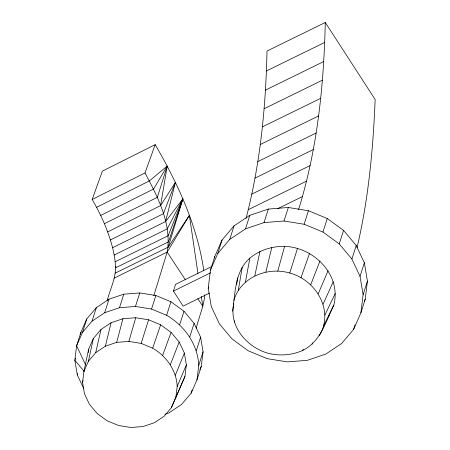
<?xml version="1.0" encoding="UTF-8"?>
<svg xmlns="http://www.w3.org/2000/svg" width="450" height="450" viewBox="0 0 450 450"><rect width="100%" height="100%" fill="white"/><g stroke="black" fill="none" stroke-linecap="round" stroke-linejoin="round"><path stroke-width="0.67" d="M246.066 218.357C260.252 163.772 265.838 107.319 266.996 51.047L325.282 22.5L375.154 99.506C373.123 149.271 368.494 199.153 357.013 247.714M298.524 209.661C317.402 149.214 323.826 85.584 325.282 22.5M107.184 300.87C109.794 289.862 115.487 279.36 115.515 267.846C115.386 261.039 114.188 254.317 112.596 247.714C108.169 230.749 100.997 214.588 92.177 199.463L102.364 171.141L155.199 144.636C177.84 183.578 197.235 225.568 203.788 270.489M153.844 295.594L167.158 252.101C172.013 224.173 157.748 196.903 145.013 172.958L155.199 144.636M204.739 294.671L204.553 297.979L202.792 306.219L196.076 328.157M83.807 388.766L77.299 374.918L74.846 360.248L76.612 345.752L80.933 332.218L86.799 318.887L96.373 307.626L108.99 299.199L123.801 294.188L139.787 292.933L155.863 295.515L170.938 301.764L183.982 311.254L194.102 323.331L200.61 337.179L203.062 351.849L201.296 366.345L196.976 379.873L191.109 393.21L181.541 404.471L168.919 412.897L165.054 414.202M80.679 334.294L80.933 332.218M82.569 382.5L83.919 371.424L88.65 349.161L93.347 338.496L101.002 329.484L111.099 322.746L122.946 318.735L135.737 317.734L148.596 319.798L160.656 324.799L171.09 332.387L179.184 342.051L184.393 353.126L186.356 364.866L184.939 376.464L171.371 407.678L164.064 416.278L154.423 422.713L143.111 426.538L130.899 427.5L118.62 425.526L107.106 420.756L97.144 413.511L89.415 404.28L84.442 393.705L82.569 382.5L83.008 380.464M88.234 352.575L88.65 349.161M175.854 397.491L177.204 386.421L186.356 364.866M196.976 379.873L198.743 365.377L203.062 351.849M208.232 288.248L210.437 270.129L214.757 256.601L222.092 239.929L234.056 225.855L249.829 215.325L268.341 209.059L288.326 207.489L308.424 210.718L327.268 218.531L343.569 230.389L356.22 245.486L364.354 262.794L367.419 281.132L365.214 299.256L360.894 312.784L353.559 329.451L341.595 343.53L325.822 354.06L307.311 360.321L287.325 361.896L267.227 358.661L248.383 350.854L232.082 338.996L219.431 323.899L211.297 306.591L208.232 288.248L208.643 286.959M214.588 257.991L214.757 256.601M232.594 311.192C235.401 292.787 234.714 271.468 249.874 258.126C259.605 250.031 272.025 246.195 284.608 246.375C313.864 247.236 341.646 274.888 333.81 305.106C325.884 321.609 320.456 341.798 302.698 350.426C291.718 355.393 279.394 356.124 267.767 353.171C247.939 347.507 230.018 327.943 233.364 306.428M236.689 284.631L237.521 277.808M319.236 335.756C334.569 310.815 316.012 279.99 289.755 273.037C267.744 266.439 240.486 277.206 233.91 300.386M360.894 312.784L363.105 294.66L367.419 281.132M233.584 305.061L233.803 303.699M107.651 231.907L160.594 205.633L167.214 166.044L149.456 180.872L96.587 207.321M238.286 290.452L242.218 267.137M234.422 322.127L234.658 320.771M245.419 282.06L249.874 258.126M254.818 275.782L259.971 251.387M83.919 371.424L88.403 361.243L93.347 338.496M88.403 361.243L95.715 352.637L101.002 329.484M265.854 272.048L271.817 247.382M95.715 352.637L105.351 346.207L111.099 322.746M112.596 247.714L165.578 221.558L175.427 182.329L160.594 205.633M105.351 346.207L116.663 342.377L122.946 318.735M277.768 271.108L284.608 246.375M116.663 342.377L128.874 341.421L135.737 317.734M115.211 273.127L168.216 247.157L182.857 198.855L165.578 221.558M209.559 293.085L183.105 306.129L173.469 291.105L175.528 284.389L211.466 266.664M289.755 273.037L297.467 248.445M128.874 341.421L141.154 343.389L148.596 319.798M85.686 365.034L76.612 345.752L82.485 332.415L86.799 318.887M75.054 359.601L75.465 358.312M82.485 332.415L92.053 321.154L96.373 307.626M77.299 374.918L77.709 373.629M92.053 321.154L104.67 312.728L108.99 299.199M104.67 312.728L119.481 307.716L123.801 294.188M119.481 307.716L135.467 306.461L139.787 292.933M135.467 306.461L151.549 309.049L155.863 295.515M198.743 365.377C197.764 344.317 184.573 325.699 166.624 315.293L170.938 301.764M179.662 324.782L183.982 311.254M189.782 336.859L194.102 323.331M210.437 270.129L217.778 253.463L222.092 239.929M217.778 253.463L229.736 239.383L234.056 225.855M196.29 350.707L200.61 337.179M191.109 393.21L192.139 389.987M229.736 239.383L245.514 228.853L249.829 215.325M245.514 228.853L264.021 222.587L268.341 209.059M264.021 222.587L284.006 221.018L288.326 207.489M284.006 221.018L304.11 224.246L308.424 210.718M363.105 294.66L360.034 276.322L351.9 259.014L339.249 243.917L322.948 232.059L327.268 218.531M339.249 243.917L343.569 230.389M351.9 259.014L356.22 245.486M360.034 276.322L364.354 262.794M353.559 329.451L354.999 324.939M114.193 255.026L167.186 228.926L182.857 198.855L168.519 241.836L115.515 267.846L115.959 266.535M177.204 386.421C176.456 370.333 166.382 356.113 152.668 348.165L160.656 324.799M300.983 277.689L309.527 253.44M162.63 355.41L171.09 332.387M175.427 182.329L163.367 213.75L110.402 239.963M170.359 364.635L179.184 342.051M310.702 284.76L319.961 261.028M182.857 198.855L168.176 235.727L115.172 261.776M175.331 375.21L184.393 353.126M318.246 293.76L328.056 270.692M171.371 407.678L184.939 376.464M199.896 369.523L201.296 366.345M364.365 301.179L365.214 299.256M323.094 304.082L333.264 281.773M302.698 350.426L303.277 349.166M324.923 315.011L335.228 293.507M312.103 344.149L312.705 342.9M323.606 325.817L333.81 305.106M114.137 278.168L167.158 252.101L189.388 215.336L197.983 273.611M168.216 247.157L189.388 215.336M328.219 316.834L329.119 315.771M92.177 199.463L145.013 172.958M100.688 215.443L153.579 189.056L167.214 166.044L157.314 197.353L104.394 223.684M173.469 291.105L210.634 272.779M266.406 70.982L324.692 42.429M265.449 90.112L323.736 61.56M264.111 108.742L322.397 80.196M262.401 126.866L320.687 98.319M260.314 144.478L318.6 115.926M257.85 161.561L316.136 133.014M255.015 178.116L313.296 149.563M251.803 194.124L310.089 165.578M248.192 209.728L306.478 181.176M277.65 208.721L302.721 196.442M304.11 224.246L322.948 232.059M151.549 309.049L166.624 315.293M141.154 343.389L152.668 348.165M74.846 360.248L84.184 371.379M167.158 252.101L185.164 279.45M197.809 298.654L202.792 306.219L201.358 296.505"/></g></svg>
